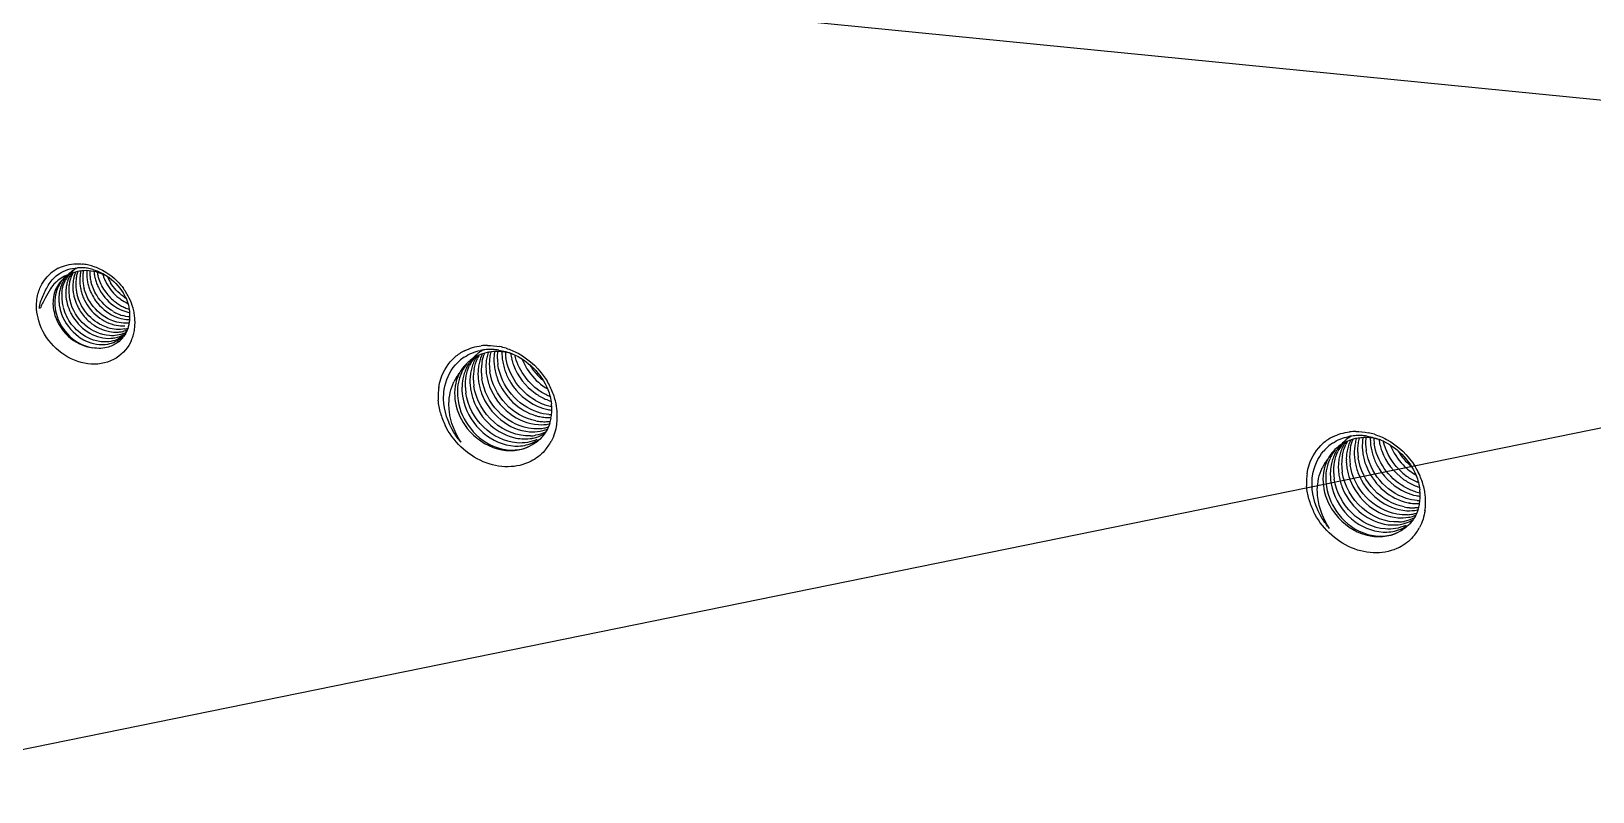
# Model space of a CAD drawing. Extents: x -425 to 6552, y -3049 to 3105.
# Drawn here: x 2.08 to 28.8, y -1708.32 to -1695.3 of the extents above; entities that cross this region are included whole.
import ezdxf

# ---------------------------------------------------------------- set-up
doc = ezdxf.new("R2010")
doc.units = 0
doc.layers.get('0').update_dxf_attribs({"linetype": 'CONTINUOUS'})
doc.layers.add('DIM', color=1, linetype='CONTINUOUS')

msp = doc.modelspace()

# ---------------------------------------------------------------- linework, layer by layer
at = {"color": 7, "linetype": 'CONTINUOUS'}
msp.add_line((-18.77, -1691.749), (34.007, -1696.982), dxfattribs=at)
for centre, radius, start, end in [((2.873, -1700.147), 0.866, 78.4271, 84.3042), ((2.863, -1700.196), 0.916, 72.7198, 78.4309), ((2.847, -1699.95), 0.663, 116.928, 130.9618), ((2.909, -1700.029), 0.59, 127.9843, 134.3178), ((2.95, -1700.082), 0.657, 116.7514, 127.9735), ((2.969, -1699.914), 0.504, 131.6557, 138.7056), ((3.133, -1699.859), 0.573, 147.1022, 154.4406), ((2.971, -1699.917), 0.508, 130.1529, 131.6613), ((2.972, -1699.918), 0.509, 128.4378, 130.1529), ((3.119, -1699.85), 0.556, 139.617, 147.0947), ((2.944, -1700.069), 0.643, 105.4921, 116.8132), ((2.976, -1699.923), 0.515, 113.2574, 128.3963), ((3.186, -1699.815), 0.576, 147.9573, 155.2431), ((3.301, -1699.77), 0.624, 162.4111, 169.2706), ((3.113, -1699.846), 0.549, 131.6988, 139.5853), ((3.173, -1699.807), 0.56, 143.5628, 147.9403), ((3.272, -1699.761), 0.594, 155.2485, 162.3833), ((3.256, -1699.754), 0.576, 148.592, 155.2407), ((3.351, -1699.725), 0.624, 162.4057, 169.267), ((3.115, -1699.847), 0.551, 128.2205, 131.6969), ((3.322, -1699.716), 0.594, 155.2421, 162.3779), ((3.24, -1699.744), 0.558, 140.2934, 148.5926), ((3.115, -1699.848), 0.552, 124.672, 128.2197), ((3.31, -1699.711), 0.58, 152.1493, 155.224), ((3.457, -1699.67), 0.661, 169.2598, 175.8208), ((3.117, -1699.85), 0.555, 117.1927, 124.6655), ((3.42, -1699.663), 0.624, 162.4057, 169.267), ((3.233, -1699.739), 0.549, 135.3362, 140.2606), ((3.393, -1699.655), 0.596, 157.0373, 162.372), ((3.532, -1699.627), 0.686, 175.8324, 182.2277), ((3.508, -1699.625), 0.661, 169.2785, 175.84), ((3.471, -1699.618), 0.624, 162.4031, 169.2858), ((2.924, -1700.072), 0.724, 86.9874, 93.8404), ((3.448, -1699.612), 0.6, 160.8049, 162.3616), ((3.019, -1700.028), 0.629, 93.1318, 99.8634), ((3.595, -1699.565), 0.68, 175.8195, 178.3899), ((3.604, -1699.566), 0.689, 178.3918, 182.2202), ((3.577, -1699.564), 0.661, 169.2785, 175.84), ((3.55, -1699.559), 0.635, 165.9001, 169.2582), ((2.922, -1700.119), 0.771, 80.4622, 86.9946), ((3.651, -1699.521), 0.686, 175.7659, 182.2277), ((3.686, -1699.519), 0.72, 182.2574, 188.4967), ((3.628, -1699.519), 0.662, 169.6735, 175.77), ((3.713, -1699.459), 0.679, 174.9815, 178.3882), ((3.724, -1699.459), 0.689, 178.388, 182.2202), ((3.755, -1699.457), 0.72, 182.2568, 188.4553), ((3.798, -1699.451), 0.764, 188.4437, 194.3812), ((2.916, -1700.151), 0.804, 74.1393, 80.4692), ((3.779, -1699.414), 0.693, 179.0638, 182.22), ((3.805, -1699.412), 0.72, 182.2563, 188.4251), ((3.848, -1699.406), 0.764, 188.4138, 194.3409), ((3.886, -1699.35), 0.732, 185.014, 188.4001), ((3.917, -1699.345), 0.764, 188.4138, 194.3409), ((3.939, -1699.339), 0.786, 194.3302, 200.1803), ((3.971, -1699.299), 0.767, 189.6323, 194.3614), ((4.061, -1699.232), 0.789, 196.9129, 200.2221), ((4.078, -1699.225), 0.807, 200.2421, 206.0544), ((4.146, -1699.172), 0.826, 203.6476, 211.6668), ((3.06, -1699.918), 0.568, 145.6409, 153.2839), ((3.223, -1699.885), 0.667, 168.7945, 178.4122), ((3.179, -1699.876), 0.622, 161.73, 168.7737), ((3.149, -1699.867), 0.591, 154.4469, 161.6995), ((3.293, -1699.841), 0.686, 175.8151, 182.2277), ((3.356, -1699.779), 0.68, 175.8022, 178.3889), ((3.365, -1699.779), 0.689, 178.3907, 182.2202), ((3.337, -1699.777), 0.661, 169.2635, 175.8227), ((3.412, -1699.734), 0.686, 175.8132, 182.2276), ((3.438, -1699.733), 0.712, 182.22, 184.2515), ((3.388, -1699.732), 0.661, 169.2598, 175.8208), ((3.472, -1699.73), 0.746, 184.3158, 194.1473), ((3.484, -1699.672), 0.689, 178.3905, 182.2202), ((3.476, -1699.672), 0.68, 175.8003, 178.3887), ((3.519, -1699.671), 0.724, 182.2421, 188.2672), ((3.546, -1699.667), 0.751, 188.2566, 192.1742), ((3.56, -1699.664), 0.766, 192.1667, 194.0998), ((3.566, -1699.626), 0.72, 182.2576, 188.5072), ((3.61, -1699.619), 0.764, 188.4953, 194.4774), ((3.635, -1699.564), 0.72, 182.2576, 188.5072), ((3.679, -1699.558), 0.764, 188.4953, 194.4774), ((3.701, -1699.552), 0.787, 194.4662, 200.3534), ((3.72, -1699.545), 0.808, 200.369, 206.174), ((3.729, -1699.513), 0.764, 188.4848, 194.4574), ((3.82, -1699.446), 0.786, 194.3703, 200.2146), ((3.839, -1699.438), 0.807, 200.23, 205.9982), ((3.959, -1699.332), 0.807, 200.1959, 205.9857), ((4.036, -1699.272), 0.838, 211.7821, 228.5962), ((4.083, -1699.236), 0.804, 228.6363, 234.4093), ((4.12, -1699.209), 0.782, 234.0698, 237.6316), ((2.803, -1700.335), 1.066, 25.9431, 36.2278), ((3.244, -1699.886), 0.688, 178.3745, 182.2199), ((3.277, -1699.884), 0.72, 182.2566, 188.4426), ((3.332, -1699.875), 0.776, 188.4803, 200.2248), ((3.32, -1699.839), 0.713, 182.2403, 186.8907), ((3.367, -1699.833), 0.76, 186.9148, 194.7141), ((3.405, -1699.823), 0.8, 194.7422, 206.4558), ((3.474, -1699.761), 0.8, 194.7422, 206.4558), ((3.502, -1699.748), 0.831, 206.4316, 212.081), ((3.625, -1699.639), 0.835, 204.9539, 220.6497), ((4.014, -1699.297), 0.804, 228.6363, 234.4093), ((3.863, -1699.452), 0.747, 240.2419, 246.402), ((3.997, -1699.32), 0.776, 234.4212, 240.3983), ((3.982, -1699.346), 0.746, 240.3897, 246.5435), ((4.061, -1699.267), 0.766, 234.387, 245.0345), ((3.964, -1699.388), 0.7, 246.5345, 252.9655), ((2.856, -1700.309), 1.007, 15.3691, 25.95), ((3.075, -1700.183), 0.699, 2.7417, 7.1746), ((2.904, -1700.295), 0.957, 9.8257, 15.3218), ((3.845, -1699.494), 0.701, 246.3928, 252.8398), ((3.59, -1699.893), 0.513, 280.6648, 288.3651), ((3.21, -1700.198), 0.562, 338.8509, 343.9996), ((3.18, -1700.19), 0.593, 344.0298, 350.5334), ((3.139, -1700.183), 0.634, 350.5283, 356.727), ((3.107, -1700.181), 0.667, 356.7212, 2.7349), ((2.959, -1700.286), 0.901, 3.969, 9.8364), ((3.046, -1700.284), 0.814, 350.3969, 357.1733), ((3.008, -1700.282), 0.852, 357.1665, 3.9475), ((3.415, -1700.018), 0.539, 273.3158, 280.7524), ((3.534, -1699.907), 0.544, 272.6504, 279.5492), ((3.265, -1700.227), 0.5, 308.4045, 322.9879), ((3.319, -1700.196), 0.463, 311.7019, 315.7485), ((3.314, -1700.192), 0.47, 315.8235, 329.417), ((3.138, -1700.305), 0.72, 335.9757, 343.3668), ((3.097, -1700.293), 0.762, 343.3955, 350.403), ((9.858, -1701.485), 0.802, 116.9567, 130.9972), ((9.914, -1701.513), 0.762, 123.704, 138.8485), ((10.164, -1701.365), 0.702, 139.6448, 147.2096), ((10.236, -1701.323), 0.719, 142.5024, 154.9038), ((10.156, -1701.359), 0.693, 131.6969, 139.6113), ((10.32, -1701.256), 0.725, 147.0523, 154.8836), ((10.158, -1701.361), 0.695, 128.377, 131.6953), ((10.382, -1701.206), 0.73, 150.1905, 155.197), ((10.159, -1701.363), 0.697, 125.3329, 128.3765), ((10.516, -1701.156), 0.789, 162.4601, 169.3818), ((10.16, -1701.365), 0.699, 119.5577, 125.3293), ((10.478, -1701.144), 0.749, 154.6227, 162.434), ((9.939, -1701.593), 0.846, 94.5928, 101.5778), ((9.895, -1701.625), 0.948, 90.4082, 96.7519), ((10.7, -1701.043), 0.837, 169.3959, 175.9739), ((9.942, -1701.636), 0.889, 87.7823, 94.57), ((10.654, -1701.034), 0.79, 162.5869, 169.4024), ((10.05, -1701.568), 0.785, 95.6593, 102.028), ((10.758, -1700.991), 0.837, 169.2697, 175.9281), ((10.724, -1700.985), 0.802, 165.912, 169.248), ((10.053, -1701.599), 0.817, 89.4054, 95.6593), ((9.94, -1701.688), 0.941, 81.2577, 87.7858), ((10.862, -1700.923), 0.862, 175.9078, 178.9448), ((10.873, -1700.923), 0.873, 178.9447, 182.3908), ((10.841, -1700.921), 0.841, 170.6319, 175.9187), ((10.926, -1700.872), 0.869, 175.9303, 182.3994), ((10.971, -1700.87), 0.913, 182.4287, 188.6478), ((10.908, -1700.871), 0.85, 174.0403, 175.9156), ((9.878, -1701.784), 1.108, 72.7076, 78.4239), ((11.01, -1700.801), 0.873, 178.9451, 182.3908), ((11.05, -1700.799), 0.913, 182.4287, 188.6478), ((11.107, -1700.748), 0.913, 182.4289, 188.664), ((11.242, -1700.669), 0.969, 188.6568, 194.6186), ((11.27, -1700.662), 0.999, 194.6076, 200.4764), ((10.011, -1701.626), 0.768, 140.6544, 147.768), ((10.013, -1701.47), 0.682, 150.9417, 158.142), ((10.031, -1701.491), 0.708, 143.2543, 150.2101), ((10.109, -1701.45), 0.73, 148.3153, 155.6517), ((10.026, -1701.486), 0.7, 131.7917, 143.2581), ((10.242, -1701.399), 0.788, 162.1799, 169.2125), ((10.087, -1701.437), 0.704, 140.7756, 148.3097), ((10.204, -1701.387), 0.748, 154.7789, 162.15), ((10.183, -1701.378), 0.725, 147.218, 154.7729), ((10.016, -1701.476), 0.686, 128.2644, 131.7561), ((10.427, -1701.286), 0.837, 169.2524, 175.9191), ((10.379, -1701.277), 0.788, 162.253, 169.26), ((10.341, -1701.266), 0.749, 154.8883, 162.2235), ((10.516, -1701.237), 0.869, 175.9659, 182.3993), ((10.485, -1701.235), 0.837, 169.3745, 175.9736), ((10.589, -1701.167), 0.862, 175.9536, 178.9468), ((10.6, -1701.167), 0.873, 178.9469, 182.3908), ((10.564, -1701.165), 0.837, 169.3745, 175.9736), ((10.653, -1701.116), 0.869, 175.9663, 182.3993), ((10.697, -1701.113), 0.913, 182.4293, 188.6951), ((10.622, -1701.113), 0.837, 169.3959, 175.9739), ((10.725, -1701.045), 0.862, 175.954, 178.9466), ((10.737, -1701.045), 0.873, 178.9467, 182.3908), ((10.776, -1701.043), 0.913, 182.4293, 188.6951), ((10.832, -1701.035), 0.97, 188.6833, 194.7025), ((10.79, -1700.994), 0.869, 175.9203, 182.3994), ((10.834, -1700.991), 0.913, 182.4297, 188.7226), ((10.913, -1700.921), 0.913, 182.4308, 188.7955), ((10.97, -1700.912), 0.971, 188.7831, 194.8868), ((10.999, -1700.905), 1, 194.8751, 200.8987), ((11.105, -1700.791), 0.969, 188.636, 194.5875), ((11.133, -1700.784), 0.998, 194.5765, 200.43), ((11.523, -1700.462), 1.062, 210.8861, 212.5544), ((11.524, -1700.461), 1.064, 212.5671, 223.9496), ((10.038, -1701.542), 0.992, 171.8084, 177.8881), ((10.044, -1701.647), 0.807, 147.7669, 154.6566), ((10.299, -1701.41), 0.845, 169.2358, 178.9831), ((10.326, -1701.411), 0.873, 178.943, 182.3908), ((10.424, -1701.357), 0.913, 182.4286, 188.6419), ((10.452, -1701.289), 0.862, 175.8987, 178.9442), ((10.463, -1701.289), 0.873, 178.9442, 182.3908), ((10.503, -1701.287), 0.913, 182.4286, 188.6419), ((10.558, -1701.278), 0.969, 188.6302, 194.5759), ((10.561, -1701.235), 0.913, 182.4289, 188.6633), ((10.64, -1701.165), 0.913, 182.4289, 188.6633), ((10.695, -1701.156), 0.969, 188.6515, 194.6172), ((10.724, -1701.149), 0.999, 194.6062, 200.4741), ((10.861, -1701.027), 0.999, 194.6913, 200.636), ((11.516, -1700.468), 1.053, 223.9551, 230.1416), ((9.815, -1701.946), 1.278, 25.8853, 31.0896), ((9.853, -1701.927), 1.235, 20.6171, 25.8902), ((10.08, -1701.544), 1.034, 177.8829, 183.9457), ((10.587, -1701.271), 0.998, 194.565, 200.4123), ((11.283, -1700.692), 0.99, 234.4439, 240.2505), ((11.186, -1700.793), 0.954, 240.2432, 246.1652), ((11.265, -1700.723), 0.954, 240.2432, 246.1652), ((11.164, -1700.844), 0.899, 246.1569, 252.367), ((11.242, -1700.775), 0.897, 246.1516, 252.8337), ((11.148, -1700.894), 0.846, 252.3797, 259.1035), ((10.124, -1701.78), 0.867, 2.8335, 6.9043), ((9.907, -1701.908), 1.179, 9.8614, 20.647), ((9.963, -1701.897), 1.121, 8.7065, 9.7886), ((10.26, -1701.511), 1.218, 195.3439, 205.9177), ((10.951, -1701.078), 0.835, 253.8059, 260.3302), ((10.865, -1701.188), 0.795, 259.3864, 266.0335), ((10.861, -1701.243), 0.74, 266.0299, 273.0003), ((10.943, -1701.125), 0.788, 260.3259, 267.0904), ((10.863, -1701.285), 0.698, 273.0352, 278.36), ((10.94, -1701.176), 0.737, 267.1005, 272.9927), ((11.083, -1700.982), 0.809, 258.7195, 263.3409), ((10.999, -1701.103), 0.758, 265.4549, 268.9851), ((10.26, -1701.791), 0.73, 342.2249, 349.394), ((10.206, -1701.781), 0.784, 349.3873, 356.2078), ((10.165, -1701.778), 0.825, 356.2003, 2.8318), ((10.001, -1701.891), 1.083, 3.9566, 8.7285), ((10.092, -1701.889), 0.992, 351.8084, 357.8881), ((10.049, -1701.888), 1.034, 357.8829, 3.9457), ((10.59, -1701.532), 0.695, 272.8322, 280.2838), ((10.538, -1701.615), 0.662, 279.778, 287.3584), ((10.728, -1701.416), 0.688, 273.9948, 281.3564), ((10.675, -1701.496), 0.66, 280.2878, 287.9804), ((10.357, -1701.835), 0.621, 320.4467, 321.7178), ((10.733, -1701.446), 0.658, 281.3703, 287.5129), ((10.683, -1701.521), 0.633, 288.0127, 291.537), ((24.714, -1702.958), 0.802, 116.9567, 130.9972), ((25.016, -1702.838), 0.699, 119.5577, 125.3293), ((24.795, -1703.066), 0.846, 94.5928, 101.5778), ((24.751, -1703.098), 0.948, 90.4082, 96.7519), ((24.798, -1703.109), 0.889, 87.7823, 94.57), ((24.909, -1703.072), 0.817, 89.4054, 95.6593), ((24.796, -1703.161), 0.941, 81.2577, 87.7858), ((25.696, -1702.394), 0.841, 170.6319, 175.9187), ((25.764, -1702.344), 0.85, 174.0403, 175.9156), ((24.733, -1703.257), 1.108, 72.7076, 78.4239), ((25.866, -1702.274), 0.873, 178.9451, 182.3908), ((10.259, -1701.939), 0.815, 318.25, 332.1375), ((24.77, -1702.986), 0.762, 123.704, 138.8485), ((24.881, -1702.959), 0.7, 131.7917, 143.2581), ((24.942, -1702.909), 0.704, 140.7756, 148.3097), ((25.039, -1702.85), 0.725, 147.218, 154.7729), ((24.872, -1702.949), 0.686, 128.2644, 131.7561), ((25.019, -1702.838), 0.702, 139.6448, 147.2096), ((25.091, -1702.796), 0.719, 142.5024, 154.9038), ((25.235, -1702.75), 0.788, 162.253, 169.26), ((25.197, -1702.739), 0.749, 154.8883, 162.2235), ((25.012, -1702.832), 0.693, 131.6969, 139.6113), ((25.176, -1702.729), 0.725, 147.0523, 154.8836), ((25.014, -1702.834), 0.695, 128.377, 131.6953), ((25.238, -1702.679), 0.73, 150.1905, 155.197), ((25.015, -1702.835), 0.697, 125.3329, 128.3765), ((25.419, -1702.638), 0.837, 169.3745, 175.9736), ((25.372, -1702.629), 0.789, 162.4601, 169.3818), ((25.334, -1702.617), 0.749, 154.6227, 162.434), ((25.477, -1702.586), 0.837, 169.3959, 175.9739), ((25.581, -1702.518), 0.862, 175.954, 178.9466), ((25.592, -1702.518), 0.873, 178.9467, 182.3908), ((25.556, -1702.516), 0.837, 169.3959, 175.9739), ((25.509, -1702.507), 0.79, 162.5869, 169.4024), ((24.906, -1703.041), 0.785, 95.6593, 102.028), ((25.645, -1702.467), 0.869, 175.9203, 182.3994), ((25.69, -1702.464), 0.913, 182.4297, 188.7226), ((25.613, -1702.464), 0.837, 169.2697, 175.9281), ((25.579, -1702.458), 0.802, 165.912, 169.248), ((25.718, -1702.396), 0.862, 175.9078, 178.9448), ((25.729, -1702.396), 0.873, 178.9447, 182.3908), ((25.769, -1702.394), 0.913, 182.4308, 188.7955), ((25.782, -1702.345), 0.869, 175.9303, 182.3994), ((25.826, -1702.342), 0.913, 182.4287, 188.6478), ((25.905, -1702.272), 0.913, 182.4287, 188.6478), ((25.961, -1702.264), 0.969, 188.636, 194.5875), ((25.989, -1702.257), 0.998, 194.5765, 200.43), ((25.963, -1702.221), 0.913, 182.4289, 188.664), ((26.097, -1702.142), 0.969, 188.6568, 194.6186), ((26.126, -1702.135), 0.999, 194.6076, 200.4764), ((26.379, -1701.935), 1.063, 210.8868, 218.3033), ((24.9, -1703.12), 0.807, 147.7669, 154.6566), ((24.867, -1703.099), 0.768, 140.6544, 147.768), ((24.869, -1702.943), 0.682, 150.9417, 158.142), ((24.887, -1702.963), 0.708, 143.2543, 150.2101), ((24.964, -1702.923), 0.73, 148.3153, 155.6517), ((25.154, -1702.882), 0.845, 169.2358, 178.9831), ((25.098, -1702.872), 0.788, 162.1799, 169.2125), ((25.06, -1702.86), 0.748, 154.7789, 162.15), ((25.308, -1702.761), 0.862, 175.8987, 178.9442), ((25.319, -1702.762), 0.873, 178.9442, 182.3908), ((25.282, -1702.759), 0.837, 169.2524, 175.9191), ((25.372, -1702.71), 0.869, 175.9659, 182.3993), ((25.416, -1702.708), 0.913, 182.4289, 188.6633), ((25.341, -1702.708), 0.837, 169.3745, 175.9736), ((25.444, -1702.64), 0.862, 175.9536, 178.9468), ((25.456, -1702.64), 0.873, 178.9469, 182.3908), ((25.495, -1702.638), 0.913, 182.4289, 188.6633), ((25.551, -1702.629), 0.969, 188.6515, 194.6172), ((25.509, -1702.588), 0.869, 175.9663, 182.3993), ((25.553, -1702.586), 0.913, 182.4293, 188.6951), ((25.632, -1702.516), 0.913, 182.4293, 188.6951), ((25.688, -1702.507), 0.97, 188.6833, 194.7025), ((25.716, -1702.5), 0.999, 194.6913, 200.636), ((25.826, -1702.385), 0.971, 188.7831, 194.8868), ((25.854, -1702.378), 1, 194.8751, 200.8987), ((26.376, -1701.937), 1.06, 218.3087, 230.1229), ((24.671, -1703.419), 1.278, 25.8853, 31.0896), ((24.936, -1703.017), 1.034, 177.8829, 183.9457), ((24.894, -1703.015), 0.992, 171.8084, 177.8881), ((25.182, -1702.883), 0.873, 178.943, 182.3908), ((25.28, -1702.83), 0.913, 182.4286, 188.6419), ((25.359, -1702.759), 0.913, 182.4286, 188.6419), ((25.414, -1702.751), 0.969, 188.6302, 194.5759), ((25.442, -1702.744), 0.998, 194.565, 200.4123), ((25.579, -1702.622), 0.999, 194.6062, 200.4741), ((26.214, -1702.088), 1.021, 229.5146, 235.298), ((26.139, -1702.164), 0.99, 234.4439, 240.2505), ((26.193, -1702.118), 0.984, 235.3103, 241.2347), ((26.121, -1702.196), 0.954, 240.2432, 246.1652), ((26.175, -1702.151), 0.946, 241.227, 247.2792), ((24.709, -1703.4), 1.235, 20.6171, 25.8902), ((24.762, -1703.381), 1.179, 9.8614, 20.647), ((25.116, -1702.984), 1.218, 195.3439, 205.9177), ((26.042, -1702.266), 0.954, 240.2432, 246.1652), ((26.02, -1702.316), 0.899, 246.1569, 252.367), ((26.098, -1702.248), 0.897, 246.1516, 252.8337), ((26.004, -1702.367), 0.846, 252.3797, 259.1035), ((25.939, -1702.455), 0.809, 258.7195, 263.3409), ((25.062, -1703.253), 0.784, 349.3873, 356.2078), ((24.979, -1703.253), 0.867, 2.8335, 6.9043), ((25.021, -1703.251), 0.825, 356.2003, 2.8318), ((24.819, -1703.37), 1.121, 8.7065, 9.7886), ((24.857, -1703.364), 1.083, 3.9566, 8.7285), ((24.905, -1703.361), 1.034, 357.8829, 3.9457), ((25.807, -1702.551), 0.835, 253.8059, 260.3302), ((25.721, -1702.66), 0.795, 259.3864, 266.0335), ((25.583, -1702.889), 0.688, 273.9948, 281.3564), ((25.799, -1702.598), 0.788, 260.3259, 267.0904), ((25.717, -1702.716), 0.74, 266.0299, 273.0003), ((25.589, -1702.919), 0.658, 281.3703, 287.5129), ((25.539, -1702.994), 0.633, 288.0127, 291.537), ((25.719, -1702.757), 0.698, 273.0352, 278.36), ((25.796, -1702.648), 0.737, 267.1005, 272.9927), ((25.855, -1702.576), 0.758, 265.4549, 268.9851), ((25.115, -1703.264), 0.73, 342.2249, 349.394), ((24.947, -1703.362), 0.992, 351.8084, 357.8881), ((25.446, -1703.005), 0.695, 272.8322, 280.2838), ((25.394, -1703.088), 0.662, 279.778, 287.3584), ((25.531, -1702.969), 0.66, 280.2878, 287.9804), ((25.213, -1703.308), 0.621, 320.4467, 321.7178), ((25.115, -1703.412), 0.815, 318.25, 332.1375)]:
    msp.add_arc(centre, radius, start, end, dxfattribs=at)
for points, knots in [([(2.547, -1699.358), (2.64, -1699.311), (2.782, -1699.277), (2.923, -1699.282), (2.959, -1699.285)], [0, 0, 0, 0, 0.741044, 1, 1, 1, 1]), ([(2.2, -1699.796), (2.209, -1699.762), (2.253, -1699.632), (2.336, -1699.516), (2.412, -1699.449)], [0, 0, 0, 0, 0.25677, 1, 1, 1, 1]), ([(2.59, -1699.582), (2.532, -1699.648), (2.447, -1699.822), (2.453, -1700.013), (2.474, -1700.106)], [0, 0, 0, 0, 0.482887, 1, 1, 1, 1]), ([(3.417, -1699.518), (3.384, -1699.498), (3.252, -1699.426), (3.096, -1699.393), (2.984, -1699.399)], [0, 0, 0, 0, 0.258202, 1, 1, 1, 1]), ([(3.135, -1699.321), (3.291, -1699.37), (3.487, -1699.493), (3.63, -1699.66), (3.663, -1699.705)], [0, 0, 0, 0, 0.744777, 1, 1, 1, 1]), ([(2.224, -1700.047), (2.223, -1699.97), (2.286, -1699.825), (2.351, -1699.69), (2.389, -1699.627)], [0, 0, 0, 0, 0.510678, 1, 1, 1, 1]), ([(2.415, -1699.709), (2.382, -1699.761), (2.324, -1699.875), (2.263, -1699.986), (2.236, -1700.045)], [0, 0, 0, 0, 0.488538, 1, 1, 1, 1]), ([(2.553, -1699.663), (2.535, -1699.697), (2.478, -1699.845), (2.481, -1700.013), (2.51, -1700.128)], [0, 0, 0, 0, 0.24309, 1, 1, 1, 1]), ([(3.114, -1699.792), (3.134, -1699.835), (3.23, -1699.994), (3.38, -1700.121), (3.506, -1700.178)], [0, 0, 0, 0, 0.25533, 1, 1, 1, 1]), ([(2.474, -1700.106), (2.509, -1700.261), (2.679, -1700.55), (2.982, -1700.701), (3.136, -1700.719)], [0, 0, 0, 0, 0.505352, 1, 1, 1, 1]), ([(3.423, -1700.511), (3.271, -1700.5), (2.963, -1700.356), (2.788, -1700.069), (2.749, -1699.912)], [0, 0, 0, 0, 0.485677, 1, 1, 1, 1]), ([(2.995, -1699.901), (3.049, -1700.01), (3.202, -1700.203), (3.425, -1700.312), (3.539, -1700.333)], [0, 0, 0, 0, 0.512931, 1, 1, 1, 1]), ([(3.397, -1700.376), (3.36, -1700.365), (3.213, -1700.305), (3.086, -1700.198), (3.013, -1700.102)], [0, 0, 0, 0, 0.243049, 1, 1, 1, 1]), ([(3.515, -1700.269), (3.472, -1700.256), (3.301, -1700.183), (3.159, -1700.047), (3.085, -1699.927)], [0, 0, 0, 0, 0.243146, 1, 1, 1, 1]), ([(3.699, -1700.753), (3.609, -1700.863), (3.337, -1701.028), (2.856, -1700.987), (2.438, -1700.713), (2.261, -1700.417), (2.214, -1700.258)], [0, 0, 0, 0, 0.226884, 0.470829, 0.734486, 1, 1, 1, 1]), ([(2.51, -1700.128), (2.548, -1700.277), (2.71, -1700.548), (2.992, -1700.697), (3.136, -1700.719)], [0, 0, 0, 0, 0.51191, 1, 1, 1, 1]), ([(2.798, -1700.189), (2.869, -1700.303), (3.06, -1700.491), (3.323, -1700.563), (3.446, -1700.556)], [0, 0, 0, 0, 0.520578, 1, 1, 1, 1]), ([(2.992, -1700.183), (3.02, -1700.217), (3.141, -1700.337), (3.301, -1700.418), (3.425, -1700.441)], [0, 0, 0, 0, 0.260522, 1, 1, 1, 1]), ([(3.377, -1700.618), (3.335, -1700.62), (3.157, -1700.611), (2.988, -1700.525), (2.887, -1700.436)], [0, 0, 0, 0, 0.238257, 1, 1, 1, 1]), ([(2.892, -1700.525), (2.93, -1700.553), (3.08, -1700.644), (3.269, -1700.678), (3.396, -1700.654)], [0, 0, 0, 0, 0.266948, 1, 1, 1, 1]), ([(9.056, -1701.401), (9.063, -1701.35), (9.107, -1701.156), (9.221, -1700.977), (9.332, -1700.88)], [0, 0, 0, 0, 0.259456, 1, 1, 1, 1]), ([(10.713, -1701.622), (10.58, -1701.546), (10.348, -1701.33), (10.228, -1701.036), (10.205, -1700.885)], [0, 0, 0, 0, 0.500069, 1, 1, 1, 1]), ([(10.207, -1700.726), (10.278, -1700.748), (10.559, -1700.866), (10.791, -1701.09), (10.909, -1701.286)], [0, 0, 0, 0, 0.246287, 1, 1, 1, 1]), ([(9.14, -1701.597), (9.139, -1701.542), (9.151, -1701.334), (9.239, -1701.128), (9.34, -1701.012)], [0, 0, 0, 0, 0.260662, 1, 1, 1, 1]), ([(9.444, -1701.149), (9.427, -1701.185), (9.372, -1701.338), (9.367, -1701.506), (9.386, -1701.627)], [0, 0, 0, 0, 0.243905, 1, 1, 1, 1]), ([(10.719, -1701.969), (10.525, -1701.933), (10.153, -1701.715), (9.962, -1701.332), (9.931, -1701.13)], [0, 0, 0, 0, 0.491475, 1, 1, 1, 1]), ([(10.753, -1701.822), (10.579, -1701.766), (10.26, -1701.543), (10.096, -1701.191), (10.068, -1701.007)], [0, 0, 0, 0, 0.49513, 1, 1, 1, 1]), ([(10.198, -1701.132), (10.222, -1701.197), (10.341, -1701.44), (10.557, -1701.635), (10.741, -1701.717)], [0, 0, 0, 0, 0.254599, 1, 1, 1, 1]), ([(9.238, -1701.807), (9.233, -1701.763), (9.223, -1701.592), (9.26, -1701.417), (9.315, -1701.301)], [0, 0, 0, 0, 0.256521, 1, 1, 1, 1]), ([(9.38, -1701.216), (9.325, -1701.354), (9.304, -1701.682), (9.445, -1701.972), (9.545, -1702.098)], [0, 0, 0, 0, 0.480185, 1, 1, 1, 1]), ([(10.624, -1702.226), (10.403, -1702.237), (9.933, -1702.042), (9.693, -1701.606), (9.658, -1701.373)], [0, 0, 0, 0, 0.484173, 1, 1, 1, 1]), ([(10.592, -1702.093), (10.396, -1702.059), (10.019, -1701.841), (9.826, -1701.455), (9.795, -1701.251)], [0, 0, 0, 0, 0.491178, 1, 1, 1, 1]), ([(9.926, -1701.379), (9.993, -1701.557), (10.221, -1701.871), (10.585, -1702.024), (10.763, -1702.033)], [0, 0, 0, 0, 0.515599, 1, 1, 1, 1]), ([(10.064, -1701.262), (10.12, -1701.408), (10.298, -1701.673), (10.573, -1701.838), (10.718, -1701.88)], [0, 0, 0, 0, 0.508961, 1, 1, 1, 1]), ([(9.439, -1702.335), (9.393, -1702.283), (9.233, -1702.068), (9.144, -1701.796), (9.14, -1701.597)], [0, 0, 0, 0, 0.256997, 1, 1, 1, 1]), ([(9.485, -1701.648), (9.538, -1701.848), (9.765, -1702.211), (10.161, -1702.389), (10.356, -1702.399)], [0, 0, 0, 0, 0.514488, 1, 1, 1, 1]), ([(10.391, -1702.346), (10.183, -1702.329), (9.767, -1702.119), (9.554, -1701.711), (9.521, -1701.494)], [0, 0, 0, 0, 0.488353, 1, 1, 1, 1]), ([(9.651, -1701.619), (9.71, -1701.779), (9.907, -1702.066), (10.217, -1702.231), (10.377, -1702.263)], [0, 0, 0, 0, 0.511206, 1, 1, 1, 1]), ([(9.788, -1701.499), (9.854, -1701.674), (10.078, -1701.986), (10.434, -1702.141), (10.611, -1702.154)], [0, 0, 0, 0, 0.51491, 1, 1, 1, 1]), ([(10.635, -1702.661), (10.515, -1702.722), (10.231, -1702.785), (9.652, -1702.66), (9.296, -1702.315), (9.165, -1702.044)], [0, 0, 0, 0, 0.232157, 0.480708, 1, 1, 1, 1]), ([(9.545, -1702.098), (9.674, -1702.261), (10.018, -1702.51), (10.458, -1702.486), (10.623, -1702.397)], [0, 0, 0, 0, 0.52578, 1, 1, 1, 1]), ([(9.597, -1702.096), (9.721, -1702.254), (10.045, -1702.496), (10.466, -1702.479), (10.623, -1702.397)], [0, 0, 0, 0, 0.530987, 1, 1, 1, 1]), ([(25.063, -1702.199), (25.134, -1702.221), (25.414, -1702.339), (25.647, -1702.563), (25.765, -1702.759)], [0, 0, 0, 0, 0.246287, 1, 1, 1, 1]), ([(23.912, -1702.874), (23.919, -1702.823), (23.963, -1702.628), (24.077, -1702.45), (24.188, -1702.353)], [0, 0, 0, 0, 0.259456, 1, 1, 1, 1]), ([(23.996, -1703.069), (23.995, -1703.015), (24.006, -1702.807), (24.095, -1702.601), (24.196, -1702.484)], [0, 0, 0, 0, 0.260662, 1, 1, 1, 1]), ([(25.609, -1703.295), (25.435, -1703.239), (25.116, -1703.016), (24.952, -1702.663), (24.924, -1702.48)], [0, 0, 0, 0, 0.49513, 1, 1, 1, 1]), ([(25.568, -1703.094), (25.436, -1703.019), (25.204, -1702.803), (25.083, -1702.509), (25.06, -1702.358)], [0, 0, 0, 0, 0.500069, 1, 1, 1, 1]), ([(24.094, -1703.28), (24.089, -1703.236), (24.079, -1703.065), (24.116, -1702.89), (24.171, -1702.774)], [0, 0, 0, 0, 0.256521, 1, 1, 1, 1]), ([(24.236, -1702.689), (24.181, -1702.827), (24.16, -1703.155), (24.301, -1703.445), (24.401, -1703.57)], [0, 0, 0, 0, 0.480185, 1, 1, 1, 1]), ([(24.299, -1702.622), (24.283, -1702.658), (24.228, -1702.811), (24.222, -1702.979), (24.242, -1703.1)], [0, 0, 0, 0, 0.243905, 1, 1, 1, 1]), ([(25.447, -1703.566), (25.252, -1703.532), (24.875, -1703.314), (24.681, -1702.928), (24.65, -1702.724)], [0, 0, 0, 0, 0.491178, 1, 1, 1, 1]), ([(25.574, -1703.442), (25.381, -1703.406), (25.009, -1703.187), (24.818, -1702.804), (24.787, -1702.603)], [0, 0, 0, 0, 0.491475, 1, 1, 1, 1]), ([(24.92, -1702.735), (24.976, -1702.881), (25.153, -1703.146), (25.429, -1703.311), (25.574, -1703.353)], [0, 0, 0, 0, 0.508961, 1, 1, 1, 1]), ([(25.054, -1702.605), (25.077, -1702.67), (25.197, -1702.912), (25.413, -1703.108), (25.597, -1703.19)], [0, 0, 0, 0, 0.254599, 1, 1, 1, 1]), ([(25.247, -1703.819), (25.039, -1703.802), (24.623, -1703.591), (24.41, -1703.183), (24.377, -1702.967)], [0, 0, 0, 0, 0.488353, 1, 1, 1, 1]), ([(25.48, -1703.699), (25.259, -1703.71), (24.789, -1703.515), (24.549, -1703.079), (24.514, -1702.845)], [0, 0, 0, 0, 0.484173, 1, 1, 1, 1]), ([(24.644, -1702.971), (24.709, -1703.147), (24.934, -1703.459), (25.29, -1703.614), (25.467, -1703.627)], [0, 0, 0, 0, 0.51491, 1, 1, 1, 1]), ([(24.781, -1702.852), (24.848, -1703.03), (25.077, -1703.344), (25.441, -1703.496), (25.619, -1703.506)], [0, 0, 0, 0, 0.515599, 1, 1, 1, 1]), ([(24.295, -1703.808), (24.249, -1703.756), (24.089, -1703.54), (24, -1703.269), (23.996, -1703.069)], [0, 0, 0, 0, 0.256997, 1, 1, 1, 1]), ([(24.341, -1703.121), (24.393, -1703.321), (24.621, -1703.684), (25.017, -1703.862), (25.212, -1703.872)], [0, 0, 0, 0, 0.514488, 1, 1, 1, 1]), ([(24.507, -1703.092), (24.566, -1703.252), (24.763, -1703.539), (25.073, -1703.703), (25.233, -1703.735)], [0, 0, 0, 0, 0.511206, 1, 1, 1, 1]), ([(25.49, -1704.134), (25.37, -1704.195), (25.086, -1704.258), (24.508, -1704.133), (24.152, -1703.788), (24.02, -1703.517)], [0, 0, 0, 0, 0.232157, 0.480708, 1, 1, 1, 1]), ([(24.401, -1703.57), (24.53, -1703.734), (24.874, -1703.983), (25.313, -1703.958), (25.479, -1703.87)], [0, 0, 0, 0, 0.52578, 1, 1, 1, 1]), ([(24.452, -1703.569), (24.577, -1703.727), (24.901, -1703.969), (25.322, -1703.952), (25.479, -1703.87)], [0, 0, 0, 0, 0.530987, 1, 1, 1, 1])]:
    msp.add_open_spline(points, degree=3, knots=knots, dxfattribs=at)
for points in [[(2.389, -1699.627), (2.432, -1699.558), (2.491, -1699.497), (2.56, -1699.453)], [(2.56, -1699.453), (2.653, -1699.393), (2.765, -1699.357), (2.876, -1699.35)], [(2.609, -1699.79), (2.614, -1699.716), (2.632, -1699.642), (2.663, -1699.574)], [(2.911, -1699.408), (2.863, -1699.416), (2.816, -1699.43), (2.772, -1699.45)], [(3.136, -1699.378), (3.237, -1699.407), (3.334, -1699.455), (3.418, -1699.518)], [(3.324, -1699.714), (3.281, -1699.644), (3.248, -1699.568), (3.228, -1699.489)], [(3.353, -1699.58), (3.401, -1699.677), (3.47, -1699.767), (3.551, -1699.839)], [(3.418, -1699.518), (3.526, -1699.598), (3.619, -1699.705), (3.682, -1699.824)], [(2.177, -1700.057), (2.171, -1699.97), (2.178, -1699.881), (2.2, -1699.796)], [(2.497, -1699.607), (2.465, -1699.637), (2.438, -1699.672), (2.415, -1699.709)], [(2.676, -1699.806), (2.678, -1699.859), (2.687, -1699.913), (2.7, -1699.965)], [(2.818, -1699.85), (2.83, -1699.899), (2.847, -1699.946), (2.868, -1699.992)], [(3.013, -1700.102), (2.947, -1700.016), (2.897, -1699.915), (2.87, -1699.81)], [(3.085, -1699.927), (3.043, -1699.858), (3.009, -1699.782), (2.989, -1699.703)], [(3.204, -1699.819), (3.161, -1699.75), (3.128, -1699.674), (3.108, -1699.595)], [(3.492, -1700.1), (3.376, -1700.034), (3.274, -1699.933), (3.204, -1699.819)], [(3.233, -1699.685), (3.292, -1699.807), (3.384, -1699.916), (3.493, -1699.995)], [(3.661, -1699.842), (3.574, -1699.779), (3.499, -1699.697), (3.443, -1699.606)], [(3.682, -1699.824), (3.726, -1699.908), (3.756, -1700.001), (3.768, -1700.096)], [(2.214, -1700.258), (2.195, -1700.193), (2.182, -1700.125), (2.177, -1700.057)], [(3.493, -1699.995), (3.537, -1700.026), (3.584, -1700.053), (3.633, -1700.075)], [(3.633, -1700.075), (3.677, -1700.094), (3.723, -1700.109), (3.77, -1700.118)], [(2.603, -1700.144), (2.658, -1700.293), (2.763, -1700.431), (2.892, -1700.525)], [(2.887, -1700.436), (2.805, -1700.365), (2.737, -1700.276), (2.689, -1700.179)], [(3.543, -1700.404), (3.493, -1700.401), (3.444, -1700.391), (3.397, -1700.376)], [(3.506, -1700.178), (3.553, -1700.199), (3.602, -1700.215), (3.652, -1700.225)], [(3.661, -1700.297), (3.612, -1700.294), (3.562, -1700.284), (3.515, -1700.269)], [(3.539, -1700.333), (3.587, -1700.342), (3.636, -1700.346), (3.684, -1700.343)], [(3.773, -1700.19), (3.727, -1700.186), (3.682, -1700.177), (3.638, -1700.164)], [(3.652, -1700.225), (3.691, -1700.233), (3.731, -1700.237), (3.771, -1700.237)], [(3.774, -1700.294), (3.736, -1700.299), (3.698, -1700.3), (3.661, -1700.297)], [(3.513, -1700.592), (3.469, -1700.607), (3.423, -1700.615), (3.377, -1700.618)], [(3.396, -1700.654), (3.48, -1700.638), (3.563, -1700.599), (3.627, -1700.542)], [(3.575, -1700.619), (3.526, -1700.658), (3.468, -1700.688), (3.407, -1700.706)], [(3.555, -1700.505), (3.512, -1700.512), (3.467, -1700.514), (3.423, -1700.511)], [(3.425, -1700.441), (3.469, -1700.449), (3.514, -1700.452), (3.559, -1700.45)], [(3.632, -1700.533), (3.596, -1700.558), (3.555, -1700.578), (3.513, -1700.592)], [(3.515, -1700.548), (3.575, -1700.536), (3.633, -1700.514), (3.684, -1700.482)], [(3.685, -1700.396), (3.638, -1700.405), (3.59, -1700.407), (3.543, -1700.404)], [(3.677, -1700.468), (3.638, -1700.485), (3.597, -1700.498), (3.555, -1700.505)], [(3.624, -1700.443), (3.66, -1700.437), (3.694, -1700.427), (3.727, -1700.414)], [(3.734, -1700.401), (3.717, -1700.446), (3.693, -1700.489), (3.664, -1700.528)], [(3.795, -1700.598), (3.771, -1700.653), (3.738, -1700.706), (3.699, -1700.753)], [(3.407, -1700.706), (3.321, -1700.732), (3.225, -1700.735), (3.136, -1700.719)], [(9.491, -1700.879), (9.575, -1700.824), (9.671, -1700.784), (9.769, -1700.764)], [(9.495, -1700.77), (9.584, -1700.725), (9.684, -1700.696), (9.784, -1700.684)], [(9.886, -1700.8), (9.78, -1700.823), (9.676, -1700.87), (9.591, -1700.937)], [(9.662, -1701.081), (9.674, -1701.019), (9.693, -1700.958), (9.719, -1700.9)], [(9.799, -1700.959), (9.808, -1700.909), (9.823, -1700.859), (9.842, -1700.811)], [(9.888, -1700.677), (9.959, -1700.677), (10.03, -1700.684), (10.1, -1700.698)], [(10.315, -1700.823), (10.233, -1700.798), (10.147, -1700.783), (10.061, -1700.783)], [(10.083, -1700.758), (10.162, -1700.77), (10.241, -1700.792), (10.315, -1700.823)], [(10.315, -1700.823), (10.579, -1700.932), (10.814, -1701.166), (10.921, -1701.431)], [(10.777, -1701.454), (10.573, -1701.313), (10.412, -1701.08), (10.356, -1700.838)], [(10.479, -1700.909), (10.516, -1701.003), (10.568, -1701.091), (10.63, -1701.17)], [(9.526, -1701.201), (9.538, -1701.138), (9.557, -1701.076), (9.584, -1701.018)], [(10.335, -1701.011), (10.406, -1701.202), (10.541, -1701.379), (10.707, -1701.497)], [(10.63, -1701.17), (10.708, -1701.27), (10.806, -1701.357), (10.915, -1701.422)], [(9.454, -1701.447), (9.457, -1701.515), (9.468, -1701.583), (9.485, -1701.648)], [(9.512, -1701.396), (9.509, -1701.331), (9.514, -1701.265), (9.526, -1701.201)], [(10.954, -1701.551), (10.892, -1701.525), (10.833, -1701.493), (10.777, -1701.454)], [(10.921, -1701.431), (10.952, -1701.509), (10.974, -1701.592), (10.984, -1701.676)], [(9.086, -1701.834), (9.066, -1701.762), (9.053, -1701.689), (9.048, -1701.615)], [(9.386, -1701.627), (9.414, -1701.796), (9.49, -1701.962), (9.597, -1702.096)], [(10.741, -1701.717), (10.8, -1701.743), (10.862, -1701.763), (10.925, -1701.775)], [(9.439, -1702.335), (9.333, -1702.179), (9.259, -1701.994), (9.238, -1701.807)], [(10.939, -1701.859), (10.876, -1701.854), (10.813, -1701.841), (10.753, -1701.822)], [(10.776, -1702.103), (10.714, -1702.107), (10.652, -1702.104), (10.592, -1702.093)], [(10.611, -1702.154), (10.671, -1702.159), (10.733, -1702.156), (10.793, -1702.145)], [(10.837, -1702.231), (10.779, -1702.3), (10.705, -1702.358), (10.623, -1702.397)], [(10.881, -1702.161), (10.828, -1702.187), (10.771, -1702.205), (10.714, -1702.215)], [(10.736, -1702.247), (10.782, -1702.233), (10.828, -1702.212), (10.87, -1702.187)], [(10.763, -1702.033), (10.823, -1702.036), (10.884, -1702.033), (10.942, -1702.021)], [(10.954, -1702.014), (10.931, -1702.088), (10.893, -1702.159), (10.845, -1702.22)], [(11.073, -1702.031), (11.059, -1702.131), (11.028, -1702.231), (10.98, -1702.32)], [(24.347, -1702.352), (24.43, -1702.296), (24.527, -1702.257), (24.625, -1702.237)], [(24.35, -1702.243), (24.44, -1702.198), (24.539, -1702.169), (24.639, -1702.157)], [(24.744, -1702.15), (24.815, -1702.15), (24.886, -1702.157), (24.956, -1702.171)], [(25.17, -1702.296), (25.089, -1702.271), (25.003, -1702.256), (24.917, -1702.255)], [(24.939, -1702.231), (25.018, -1702.243), (25.096, -1702.265), (25.17, -1702.296)], [(10.356, -1702.399), (10.444, -1702.403), (10.534, -1702.392), (10.618, -1702.363)], [(10.377, -1702.263), (10.467, -1702.28), (10.561, -1702.283), (10.65, -1702.268)], [(10.572, -1702.338), (10.512, -1702.348), (10.451, -1702.351), (10.391, -1702.346)], [(10.737, -1702.286), (10.685, -1702.311), (10.629, -1702.328), (10.572, -1702.338)], [(10.618, -1702.363), (10.671, -1702.344), (10.722, -1702.318), (10.768, -1702.286)], [(10.868, -1702.482), (10.802, -1702.555), (10.722, -1702.617), (10.635, -1702.661)], [(24.381, -1702.674), (24.393, -1702.611), (24.413, -1702.549), (24.44, -1702.491)], [(24.742, -1702.273), (24.636, -1702.295), (24.532, -1702.343), (24.447, -1702.41)], [(24.518, -1702.554), (24.529, -1702.491), (24.549, -1702.43), (24.575, -1702.373)], [(24.654, -1702.432), (24.664, -1702.381), (24.678, -1702.332), (24.698, -1702.284)], [(25.17, -1702.296), (25.435, -1702.405), (25.67, -1702.639), (25.776, -1702.904)], [(25.19, -1702.484), (25.262, -1702.675), (25.397, -1702.851), (25.563, -1702.97)], [(25.552, -1702.864), (25.387, -1702.724), (25.261, -1702.522), (25.211, -1702.311)], [(25.335, -1702.382), (25.385, -1702.508), (25.461, -1702.625), (25.555, -1702.723)], [(24.367, -1702.868), (24.365, -1702.803), (24.369, -1702.738), (24.381, -1702.674)], [(25.555, -1702.723), (25.619, -1702.789), (25.692, -1702.848), (25.771, -1702.895)], [(24.31, -1702.92), (24.313, -1702.988), (24.323, -1703.056), (24.341, -1703.121)], [(25.776, -1702.904), (25.808, -1702.982), (25.83, -1703.065), (25.84, -1703.149)], [(23.941, -1703.307), (23.922, -1703.235), (23.909, -1703.162), (23.904, -1703.088)], [(24.295, -1703.808), (24.188, -1703.652), (24.115, -1703.467), (24.094, -1703.28)], [(24.242, -1703.1), (24.27, -1703.269), (24.346, -1703.435), (24.452, -1703.569)], [(25.597, -1703.19), (25.656, -1703.216), (25.717, -1703.236), (25.78, -1703.248)], [(25.794, -1703.332), (25.732, -1703.327), (25.669, -1703.314), (25.609, -1703.295)], [(25.631, -1703.576), (25.57, -1703.58), (25.508, -1703.576), (25.447, -1703.566)], [(25.619, -1703.506), (25.679, -1703.509), (25.739, -1703.505), (25.798, -1703.494)], [(25.81, -1703.486), (25.786, -1703.561), (25.749, -1703.632), (25.701, -1703.693)], [(25.929, -1703.504), (25.915, -1703.604), (25.883, -1703.704), (25.836, -1703.793)], [(25.212, -1703.872), (25.3, -1703.876), (25.39, -1703.865), (25.473, -1703.836)], [(25.233, -1703.735), (25.322, -1703.753), (25.416, -1703.756), (25.506, -1703.741)], [(25.427, -1703.811), (25.368, -1703.821), (25.307, -1703.824), (25.247, -1703.819)], [(25.593, -1703.759), (25.541, -1703.784), (25.484, -1703.801), (25.427, -1703.811)], [(25.467, -1703.627), (25.527, -1703.631), (25.589, -1703.629), (25.649, -1703.618)], [(25.473, -1703.836), (25.527, -1703.817), (25.578, -1703.791), (25.624, -1703.759)], [(25.692, -1703.704), (25.635, -1703.773), (25.56, -1703.831), (25.479, -1703.87)], [(25.736, -1703.634), (25.684, -1703.66), (25.627, -1703.678), (25.57, -1703.688)], [(25.591, -1703.72), (25.638, -1703.706), (25.684, -1703.685), (25.726, -1703.66)], [(25.723, -1703.955), (25.658, -1704.028), (25.578, -1704.09), (25.49, -1704.134)]]:
    msp.add_open_spline(points, degree=3, dxfattribs=at)
at = {"layer": 'DIM', "color": 1, "linetype": 'CONTINUOUS'}
msp.add_line((66.613, -1694.413), (-1.584, -1708.315), dxfattribs=at)

doc.saveas('drawing.dxf')
